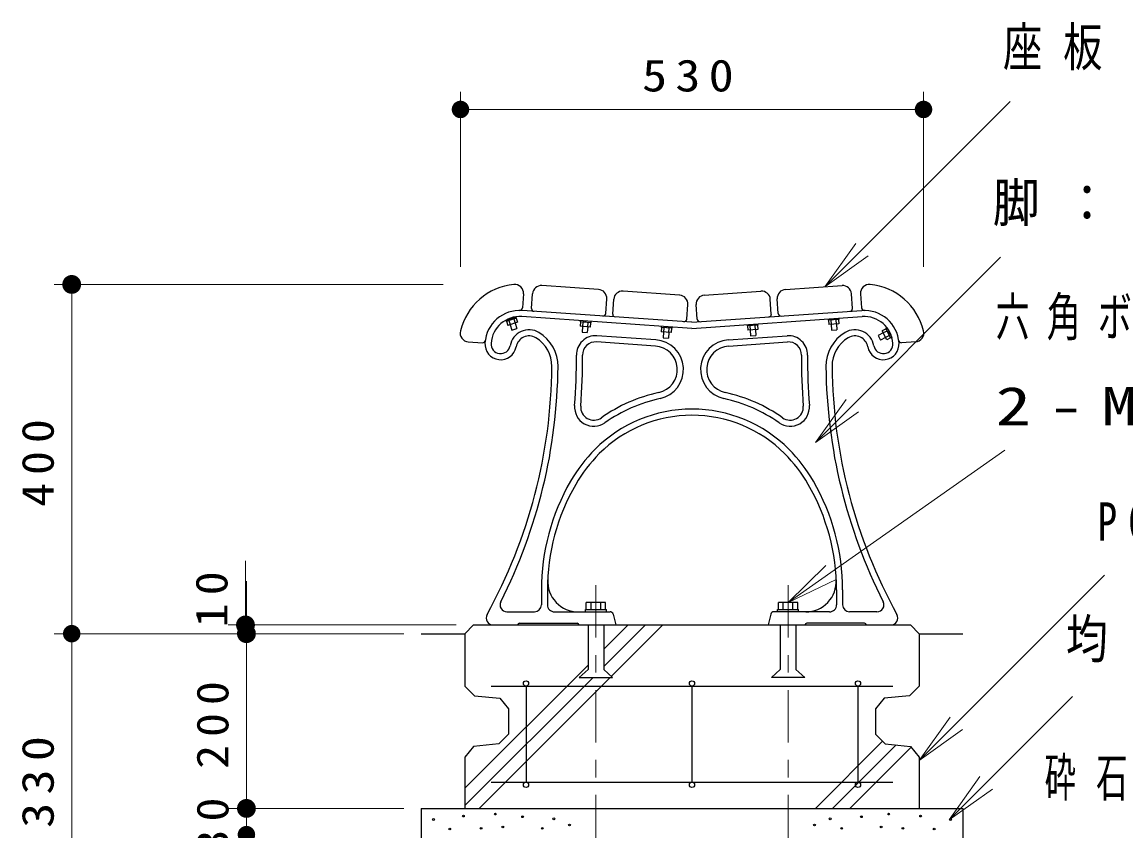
# Model space of a CAD drawing. Units: millimetres on the paper, scale 1:20. Extents: x -365 to 12, y -38 to 257.
# Drawn here: x -143.5 to -80.3, y 101.9 to 148.2 of the extents above; entities that cross this region are included whole.
import ezdxf

# ---------------------------------------------------------------- set-up
doc = ezdxf.new("R2010")
doc.units = ezdxf.units.MM
doc.linetypes.add('USER2', pattern=[6, 3, -1, 1, -1])
doc.layers.add('1_20', color=3, linetype='Continuous', lineweight=25)
doc.styles.add('ＭＳ ゴシック', font='')
doc.styles.get('ＭＳ ゴシック').set_extended_font_data('MS Gothic')

# ---------------------------------------------------------------- blocks, each defined once
blk = doc.blocks.new('open_arrow')
at = {"color": 0, "linetype": 'Continuous', "lineweight": -2}
blk.add_lwpolyline([(7.5, 1.25), (0, 0), (7.5, -1.25)], dxfattribs=at)
blk = doc.blocks.new('filled_dot')
at = {"color": 0, "linetype": 'Continuous', "lineweight": -2, "const_width": 1.25}
blk.add_lwpolyline([(-0.625, 0, 1), (0.625, 0, 1)], format="xyb", close=True, dxfattribs=at)

msp = doc.modelspace()

# ---------------------------------------------------------------- linework, layer by layer
at = {"layer": '1_20', "color": 7, "lineweight": 13}
for p, q in [((-118.433, 134.172), (-118.433, 144.186)), ((-91.933, 134.172), (-91.933, 144.186)), ((-97.576, 133.039), (-86.97, 143.645)), ((-118.433, 143.186), (-91.933, 143.186)), ((-98.124, 124.121), (-87.518, 134.728)), ((-119.433, 133.172), (-141.683, 133.172)), ((-140.683, 113.186), (-140.683, 133.172)), ((-99.683, 114.961), (-87.275, 123.694)), ((-130.738, 113.186), (-130.738, 117.352)), ((-92.183, 105.931), (-81.576, 116.538)), ((-130.683, 100.186), (-130.683, 116.186)), ((-121.683, 113.186), (-141.683, 113.186)), ((-140.683, 96.686), (-140.683, 113.186)), ((-118.683, 113.686), (-131.738, 113.686)), ((-110.233, 111.3), (-107.847, 113.686)), ((-110.233, 112.29), (-108.837, 113.686)), ((-109.798, 110.745), (-106.857, 113.686)), ((-118.183, 104.34), (-111.133, 111.39)), ((-118.183, 103.35), (-110.847, 110.686)), ((-117.357, 103.186), (-109.857, 110.686)), ((-90.468, 102.529), (-83.397, 109.6)), ((-98.123, 103.186), (-94.278, 107.031)), ((-97.133, 103.186), (-93.502, 106.818)), ((-96.143, 103.186), (-92.641, 106.688)), ((-121.683, 103.186), (-131.683, 103.186)), ((-130.683, 101.686), (-130.683, 103.186))]:
    msp.add_line(p, q, dxfattribs=at)
at = {"layer": '1_20'}
for p, q in [((-110.527, 132.882), (-113.77, 133.107)), ((-105.889, 132.559), (-109.131, 132.785)), ((-104.477, 132.559), (-101.235, 132.785)), ((-99.838, 132.882), (-96.596, 133.107)), ((-114.829, 132.637), (-114.886, 131.826)), ((-114.362, 131.794), (-114.303, 132.642)), ((-110.122, 131.5), (-110.063, 132.348)), ((-109.723, 131.472), (-109.664, 132.32)), ((-100.643, 131.472), (-100.702, 132.32)), ((-100.244, 131.5), (-100.302, 132.348)), ((-96.004, 131.794), (-96.063, 132.642)), ((-95.537, 132.637), (-95.48, 131.826)), ((-105.183, 131.007), (-114.897, 131.681)), ((-105.483, 131.178), (-105.424, 132.026)), ((-105.183, 131.007), (-95.469, 131.681)), ((-104.882, 131.178), (-104.941, 132.026)), ((-115.839, 131.127), (-115.261, 131.321)), ((-115.839, 131.127), (-115.815, 131.056)), ((-115.237, 131.249), (-115.816, 131.056)), ((-115.8, 131.061), (-115.721, 130.824)), ((-115.173, 131.007), (-115.721, 130.824)), ((-115.663, 131.107), (-115.584, 130.87)), ((-115.591, 131.21), (-115.548, 131.145)), ((-115.589, 130.868), (-115.486, 130.56)), ((-115.485, 131.166), (-115.528, 131.231)), ((-115.389, 131.198), (-115.31, 130.961)), ((-115.305, 130.963), (-115.202, 130.655)), ((-115.261, 131.321), (-115.237, 131.249)), ((-115.253, 131.244), (-115.173, 131.007)), ((-105.183, 130.656), (-114.921, 131.332)), ((-111.572, 131.024), (-111.59, 130.775)), ((-111.014, 130.735), (-111.59, 130.775)), ((-110.98, 130.983), (-111.589, 131.025)), ((-111.583, 131.1), (-111.588, 131.026)), ((-111.428, 131.014), (-111.446, 130.765)), ((-111.322, 131.082), (-111.307, 131.006)), ((-111.241, 131.001), (-111.256, 131.078)), ((-111.14, 130.994), (-111.158, 130.745)), ((-110.996, 130.984), (-111.014, 130.735)), ((-110.975, 131.058), (-110.98, 130.983)), ((-106.944, 130.778), (-106.95, 130.703)), ((-105.183, 130.656), (-95.444, 131.332)), ((-102.035, 130.875), (-102.029, 130.8)), ((-101.421, 130.842), (-102.029, 130.8)), ((-102.013, 130.801), (-101.996, 130.552)), ((-101.869, 130.811), (-101.852, 130.561)), ((-101.774, 130.893), (-101.748, 130.819)), ((-101.682, 130.824), (-101.707, 130.897)), ((-101.581, 130.831), (-101.564, 130.581)), ((-101.437, 130.841), (-101.42, 130.591)), ((-101.426, 130.917), (-101.421, 130.842)), ((-97.396, 131.197), (-97.391, 131.122)), ((-96.782, 131.164), (-97.391, 131.122)), ((-97.374, 131.123), (-97.357, 130.874)), ((-96.781, 130.914), (-97.357, 130.874)), ((-97.23, 131.133), (-97.213, 130.884)), ((-97.219, 130.883), (-97.196, 130.559)), ((-97.135, 131.215), (-97.109, 131.141)), ((-97.043, 131.146), (-97.068, 131.219)), ((-96.942, 131.153), (-96.925, 130.904)), ((-96.919, 130.904), (-96.897, 130.58)), ((-96.798, 131.163), (-96.781, 130.914)), ((-96.787, 131.239), (-96.782, 131.164)), ((-115.486, 130.56), (-115.202, 130.655)), ((-111.451, 130.765), (-111.474, 130.441)), ((-111.474, 130.441), (-111.174, 130.42)), ((-111.152, 130.745), (-111.174, 130.42)), ((-107.254, 129.998), (-110.625, 130.232)), ((-106.933, 130.702), (-106.951, 130.453)), ((-106.375, 130.413), (-106.951, 130.453)), ((-106.341, 130.661), (-106.95, 130.703)), ((-106.812, 130.443), (-106.835, 130.119)), ((-106.789, 130.692), (-106.807, 130.443)), ((-106.683, 130.76), (-106.669, 130.684)), ((-106.602, 130.679), (-106.617, 130.756)), ((-106.513, 130.423), (-106.536, 130.098)), ((-106.501, 130.672), (-106.519, 130.423)), ((-106.357, 130.662), (-106.375, 130.413)), ((-106.336, 130.736), (-106.341, 130.661)), ((-103.112, 129.998), (-99.74, 130.232)), ((-101.42, 130.591), (-101.996, 130.551)), ((-101.857, 130.561), (-101.835, 130.237)), ((-101.835, 130.237), (-101.536, 130.258)), ((-101.558, 130.582), (-101.536, 130.258)), ((-97.196, 130.559), (-96.897, 130.58)), ((-94.237, 130.399), (-94.528, 130.254)), ((-94.528, 130.254), (-94.394, 129.985)), ((-94.075, 130.634), (-94.299, 130.523)), ((-94.041, 130.006), (-94.299, 130.523)), ((-94.01, 130.505), (-94.234, 130.394)), ((-93.882, 130.247), (-94.105, 130.135)), ((-94.015, 130.683), (-94.082, 130.649)), ((-93.81, 130.103), (-94.082, 130.649)), ((-94.015, 130.683), (-93.743, 130.137)), ((-93.898, 130.448), (-93.956, 130.397)), ((-93.927, 130.337), (-93.869, 130.389)), ((-117.986, 129.892), (-117.175, 129.836)), ((-107.278, 129.649), (-110.65, 129.883)), ((-106.835, 130.119), (-106.536, 130.098)), ((-103.087, 129.649), (-99.716, 129.883)), ((-94.103, 130.13), (-94.394, 129.985)), ((-93.817, 130.118), (-94.041, 130.006)), ((-93.743, 130.137), (-93.81, 130.103)), ((-92.379, 129.892), (-93.191, 129.836)), ((-113.805, 115.686), (-113.805, 114.836)), ((-113.455, 115.686), (-113.455, 114.836)), ((-96.911, 115.686), (-96.911, 114.836)), ((-96.561, 115.686), (-96.561, 114.836)), ((-115.771, 114.436), (-114.205, 114.436)), ((-113.055, 114.436), (-109.868, 114.436)), ((-111.283, 114.436), (-111.283, 114.561)), ((-111.283, 114.561), (-110.083, 114.561)), ((-110.134, 114.961), (-111.231, 114.961)), ((-111.231, 114.561), (-111.231, 114.961)), ((-110.957, 114.561), (-110.957, 114.961)), ((-110.409, 114.561), (-110.409, 114.961)), ((-110.134, 114.561), (-110.134, 114.961)), ((-110.083, 114.436), (-110.083, 114.561)), ((-97.311, 114.436), (-100.498, 114.436)), ((-100.283, 114.436), (-100.283, 114.561)), ((-100.283, 114.561), (-99.083, 114.561)), ((-100.231, 114.561), (-100.231, 114.961)), ((-99.134, 114.961), (-100.231, 114.961)), ((-99.957, 114.561), (-99.957, 114.961)), ((-99.409, 114.561), (-99.409, 114.961)), ((-99.134, 114.561), (-99.134, 114.961)), ((-99.083, 114.436), (-99.083, 114.561)), ((-94.595, 114.436), (-96.161, 114.436)), ((-115.058, 113.786), (-111.758, 113.786)), ((-109.699, 114.306), (-109.533, 113.686)), ((-100.667, 114.306), (-100.833, 113.686)), ((-95.308, 113.786), (-98.608, 113.786)), ((-120.683, 113.186), (-118.183, 113.186)), ((-117.683, 113.686), (-118.183, 113.186)), ((-118.183, 113.186), (-118.183, 110.186)), ((-117.683, 113.686), (-92.683, 113.686)), ((-111.133, 113.686), (-111.133, 111.136)), ((-110.233, 113.686), (-110.233, 111.136)), ((-100.133, 113.686), (-100.133, 111.136)), ((-99.233, 113.686), (-99.233, 111.136)), ((-92.683, 113.686), (-92.183, 113.186)), ((-92.183, 113.186), (-89.683, 113.186)), ((-92.183, 113.186), (-92.183, 110.186)), ((-111.633, 110.686), (-111.133, 111.136)), ((-111.633, 110.686), (-109.733, 110.686)), ((-110.233, 111.136), (-109.733, 110.686)), ((-100.133, 111.136), (-100.633, 110.686)), ((-98.733, 110.686), (-100.633, 110.686)), ((-98.733, 110.686), (-99.233, 111.136)), ((-118.183, 110.186), (-117.627, 109.631)), ((-116.683, 110.186), (-93.683, 110.186)), ((-114.683, 110.186), (-114.683, 104.686)), ((-105.183, 110.186), (-105.183, 104.686)), ((-95.683, 110.186), (-95.683, 104.686)), ((-92.183, 110.186), (-92.738, 109.631)), ((-117.627, 109.631), (-116.18, 109.486)), ((-116.18, 109.486), (-115.683, 108.878)), ((-94.185, 109.486), (-94.683, 108.878)), ((-92.738, 109.631), (-94.185, 109.486)), ((-115.683, 108.878), (-115.683, 107.436)), ((-94.683, 108.878), (-94.683, 107.436)), ((-115.683, 107.436), (-116.238, 106.881)), ((-94.683, 107.436), (-94.127, 106.88)), ((-116.238, 106.881), (-117.685, 106.736)), ((-94.127, 106.881), (-92.68, 106.736)), ((-117.685, 106.736), (-118.183, 106.128)), ((-92.68, 106.736), (-92.183, 106.128)), ((-118.183, 106.128), (-118.183, 103.186)), ((-92.183, 106.128), (-92.183, 103.186)), ((-116.683, 104.686), (-93.683, 104.686)), ((-120.683, 103.186), (-120.683, 96.686)), ((-120.683, 103.186), (-89.683, 103.186)), ((-89.683, 103.186), (-89.683, 96.686))]:
    msp.add_line(p, q, dxfattribs=at)
at = {"layer": '1_20', "color": 7, "linetype": 'USER2', "lineweight": 13}
for p, q in [((-110.683, 115.961), (-110.683, 95.186)), ((-99.683, 115.961), (-99.683, 95.186))]:
    msp.add_line(p, q, dxfattribs=at)
at = {"layer": '1_20'}
for centre, radius in [((-114.683, 110.336), 0.15), ((-105.183, 110.336), 0.15), ((-95.683, 110.336), 0.15), ((-114.683, 104.536), 0.15), ((-105.183, 104.536), 0.15), ((-95.683, 104.536), 0.15), ((-119.979, 102.551), 0.05), ((-118.266, 102.745), 0.05), ((-116.437, 102.862), 0.05), ((-114.88, 102.707), 0.05), ((-113.089, 102.59), 0.05), ((-97.276, 102.59), 0.05), ((-95.486, 102.707), 0.05), ((-93.929, 102.862), 0.05), ((-92.1, 102.745), 0.05), ((-90.387, 102.551), 0.05), ((-119.045, 102.006), 0.05), ((-117.254, 102.045), 0.05), ((-116.009, 102.123), 0.05), ((-113.751, 102.045), 0.05), ((-112.194, 102.239), 0.05), ((-98.172, 102.239), 0.05), ((-96.615, 102.045), 0.05), ((-94.357, 102.123), 0.05), ((-93.112, 102.045), 0.05), ((-91.321, 102.006), 0.05)]:
    msp.add_circle(centre, radius, dxfattribs=at)
for centre, radius, start, end in [((-115.036, 129.686), 3.5, 95.59378, 166.40566), ((-115.328, 132.672), 0.5, 355.99979, 95.59378), ((-113.804, 132.608), 0.5, 86.02862, 176.02862), ((-110.562, 132.383), 0.5, 356.02862, 86.02862), ((-109.165, 132.286), 0.5, 86.02862, 176.02862), ((-101.2, 132.286), 0.5, 3.97138, 93.97138), ((-99.804, 132.383), 0.5, 93.97138, 183.97138), ((-96.561, 132.608), 0.5, 3.97138, 93.97138), ((-95.038, 132.672), 0.5, 84.40618, 184.00017), ((-95.33, 129.686), 3.5, 13.5943, 84.40618), ((-105.923, 132.061), 0.5, 356.02862, 86.02862), ((-104.443, 132.061), 0.5, 93.97138, 183.97138), ((-115.036, 129.686), 2, 86.02862, 175.99899), ((-115.036, 131.836), 0.15, 270.00029, 355.99962), ((-114.212, 131.784), 0.15, 176.02885, 266.02866), ((-110.272, 131.511), 0.15, 266.02862, 356.02883), ((-109.573, 131.462), 0.15, 176.02885, 266.02866), ((-100.792, 131.462), 0.15, 273.97134, 3.97115), ((-100.094, 131.511), 0.15, 183.97117, 273.97138), ((-96.153, 131.784), 0.15, 273.97134, 3.97115), ((-95.33, 131.836), 0.15, 184.00037, 269.99969), ((-95.33, 129.686), 2, 4.00098, 93.97134), ((-115.036, 129.686), 1.65, 86.02862, 175.99899), ((-105.633, 131.188), 0.15, 266.02862, 356.02883), ((-104.733, 131.188), 0.15, 183.97117, 273.97138), ((-95.33, 129.686), 1.65, 4.00098, 93.97134), ((-117.952, 130.391), 0.5, 166.40565, 265.99967), ((-114.508, 129.476), 1.1, 58.99994, 169.99909), ((-114.508, 129.476), 0.75, 58.99994, 169.99909), ((-115.1, 128.491), 2.25, 359.49495, 58.99993), ((-110.702, 129.135), 1.1, 86.02862, 180.69869), ((-99.664, 129.135), 1.1, 359.30127, 93.97134), ((-95.266, 128.491), 2.25, 121.00002, 180.50502), ((-95.858, 129.476), 1.1, 10.00087, 121.00002), ((-95.858, 129.476), 0.75, 10.00087, 121.00002), ((-92.414, 130.391), 0.5, 274.0003, 13.59432), ((-117.165, 129.985), 0.15, 265.99958, 351.999), ((-116.133, 129.763), 0.9, 175.99898, 349.99897), ((-116.133, 129.763), 0.55, 175.99898, 349.99897), ((-115.1, 128.491), 1.9, 359.49495, 58.99993), ((-110.702, 129.135), 0.75, 86.02862, 180.69869), ((-107.372, 128.302), 1.35, 282.21011, 86.02862), ((-107.372, 128.302), 1.7, 282.21011, 86.02862), ((-102.994, 128.302), 1.7, 93.97135, 257.78986), ((-102.994, 128.302), 1.35, 93.97135, 257.78986), ((-99.664, 129.135), 0.75, 359.30127, 93.97134), ((-95.266, 128.491), 1.9, 121.00002, 180.50502), ((-94.233, 129.763), 0.9, 190.00099, 4.00099), ((-94.233, 129.763), 0.55, 190.00099, 4.00099), ((-93.201, 129.985), 0.15, 188.00099, 274.00041), ((-143.199, 128.738), 31.4, 355.4394, 0.69879), ((-143.199, 128.738), 31.75, 355.4394, 0.69879), ((-67.167, 128.738), 31.75, 179.30118, 184.56056), ((-67.167, 128.738), 31.4, 179.30118, 184.56056), ((-143.199, 128.738), 30, 331.18529, 359.49493), ((-143.199, 128.738), 30.35, 333.12134, 359.49493), ((-67.167, 128.738), 30.35, 180.50505, 206.87863), ((-67.167, 128.738), 30, 180.50505, 208.81469), ((-105.183, 118.186), 9, 102.21013, 125.1922), ((-105.183, 118.186), 9, 54.80776, 77.78983), ((-105.183, 118.186), 8.65, 102.21013, 125.1922), ((-105.183, 118.186), 8.65, 54.80776, 77.78983), ((-110.802, 126.154), 1.1, 175.43942, 305.19217), ((-110.802, 126.154), 0.75, 175.43942, 305.19217), ((-105.183, 118.186), 7.85, 44.99996, 135), ((-99.564, 126.154), 1.1, 234.8078, 4.56054), ((-99.564, 126.154), 0.75, 234.8078, 4.56054), ((-105.183, 118.186), 7.5, 44.99996, 135), ((-104.483, 117.486), 8.84, 135.00001, 150.00008), ((-104.483, 117.486), 8.49, 135.00001, 150.00008), ((-105.883, 117.486), 8.49, 29.99988, 44.99995), ((-105.883, 117.486), 8.84, 29.99988, 44.99995), ((-101.365, 115.686), 12.44, 150.00009, 179.99996), ((-101.365, 115.686), 12.09, 150.00009, 179.99996), ((-109.001, 115.686), 12.09, 0, 29.99987), ((-109.001, 115.686), 12.44, 0, 29.99987), ((-111.693, 116.186), 1.75, 177.22835, 270), ((-98.673, 116.186), 1.75, 269.99996, 2.77161), ((-115.771, 114.836), 0.4, 153.12137, 270), ((-94.595, 114.836), 0.4, 269.99996, 26.8786), ((-114.205, 114.836), 0.4, 270.00002, 0), ((-113.055, 114.836), 0.4, 179.99998, 270.00002), ((-109.868, 114.261), 0.175, 15.00001, 89.99998), ((-100.498, 114.261), 0.175, 89.99998, 164.99995), ((-97.311, 114.836), 0.4, 269.99996, 0), ((-96.161, 114.836), 0.4, 179.99996, 269.99995), ((-116.563, 114.086), 0.4, 151.18531, 270), ((-115.058, 113.686), 0.1, 89.99998, 179.99996), ((-111.758, 113.686), 0.1, 0, 89.99998), ((-98.608, 113.686), 0.1, 89.99998, 179.99996), ((-95.308, 113.686), 0.1, 0, 89.99998), ((-93.803, 114.086), 0.4, 269.99996, 28.81466)]:
    msp.add_arc(centre, radius, start, end, dxfattribs=at)

# ---------------------------------------------------------------- block references
at = {"layer": '1_20', "color": 7, "lineweight": 13, "xscale": 0.4, "yscale": 0.4}
msp.add_blockref('filled_dot', (-118.433, 143.186), dxfattribs=at)
at = {"layer": '1_20', "color": 7, "lineweight": 13}
for name, p, xscale, yscale, rotation in [('filled_dot', (-91.933, 143.186), 0.4, 0.4, 180), ('open_arrow', (-97.576, 133.039), 0.4, 0.4, 45), ('filled_dot', (-140.683, 133.172), 0.431, 0.431, 270), ('open_arrow', (-98.124, 124.121), 0.4, 0.4, 45), ('open_arrow', (-99.683, 114.961), 0.4, 0.4, 35.1), ('filled_dot', (-130.738, 113.686), 0.431, 0.431, 270), ('filled_dot', (-130.683, 113.186), 0.431, 0.431, 90), ('filled_dot', (-140.683, 113.186), 0.4, 0.4, 270), ('open_arrow', (-92.183, 105.931), 0.4, 0.4, 45), ('open_arrow', (-90.468, 102.529), 0.4, 0.4, 45), ('filled_dot', (-130.683, 103.186), 0.431, 0.431, 270), ('filled_dot', (-130.683, 101.686), 0.4, 0.4, 270)]:
    msp.add_blockref(name, p, dxfattribs=dict(at, xscale=xscale, yscale=yscale, rotation=rotation))

# ---------------------------------------------------------------- texts
at = {"layer": '1_20', "color": 7, "style": 'ＭＳ ゴシック'}
for s, insert, char_height, attachment_point in [('\\T1.53;\\W0.75;座板：ヒノキ\u300030t', (-87.384, 146.645), 2.199, 4), ('\\T1.33;\\W1.15;530', (-105.183, 144.186), 1.833, 8), ('\\T1.5;\\W0.9;脚：鋳鉄\u3000FC\\~200', (-87.974, 137.728), 2.199, 4), ('\\T1.5;\\W0.65;六角ボルト', (-87.805, 131.194), 2.199, 4), ('\\T1.5;\\W1.35;2-M12X35L\\~SUS', (-87.805, 126.194), 2.199, 4), ('\\T1.57;\\W0.75;PCコンクリ－ト', (-81.976, 119.538), 2.199, 4), ('\\T1.5;\\W0.8;均しモルタル1:3(空練り)', (-83.781, 112.6), 2.199, 4), ('\\T1.64;\\W0.6;砕石', (-85.005, 104.84), 2.199, 4)]:
    msp.add_mtext(s, dxfattribs=dict(at, insert=insert, char_height=char_height, attachment_point=attachment_point))
at = {"layer": '1_20', "color": 7, "char_height": 1.833, "attachment_point": 8, "rotation": 90, "style": 'ＭＳ ゴシック'}
for s, insert in [('\\T1.33;\\W1.1;400', (-141.683, 123.179)), ('\\T1.34;\\W1.1;10', (-131.738, 115.383)), ('\\T1.33;\\W1.1;200', (-131.683, 108.186)), ('\\T1.33;\\W1.15;330', (-141.683, 104.936)), ('\\T1.34;\\W1.1;30', (-131.683, 102.436))]:
    msp.add_mtext(s, dxfattribs=dict(at, insert=insert))

doc.saveas('drawing.dxf')
